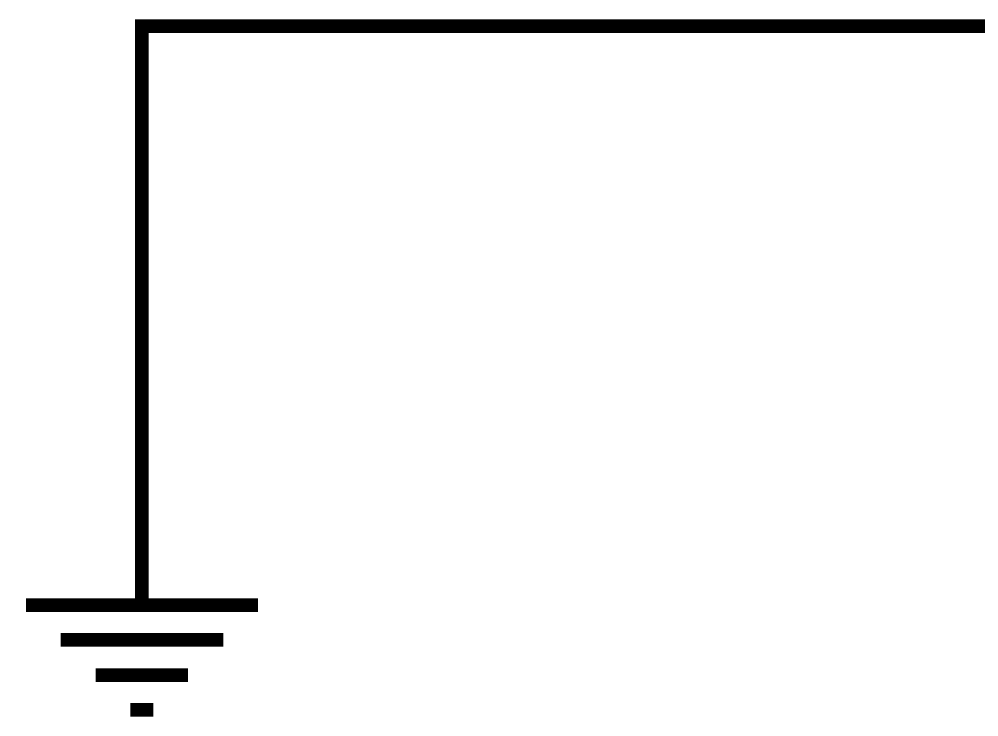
# Model space of a CAD drawing. Header units: inches. Extents: x 0 to 11.5, y 0 to 7.6.
# Drawn here: x 2.295 to 3.123, y 3.704 to 4.306 of the extents above; entities that cross this region are included whole.
import ezdxf

# ---------------------------------------------------------------- set-up
doc = ezdxf.new("R2010")
doc.units = ezdxf.units.IN
doc.header["$MEASUREMENT"] = 0
doc.layers.add('Sheet', color=255, linetype='Continuous')

msp = doc.modelspace()

# ---------------------------------------------------------------- linework, layer by layer
at = {"layer": 'Sheet'}
for points in [[(3.10077, 4.2997, 0.0118, 0.0118, 0), (2.40098, 4.2997, 0.0118, 0.0118, 0), (2.40098, 3.89968, 0.0118, 0.0118, 0)], [(3.30052, 4.2997, 0.0118, 0.0118, 0), (3.10077, 4.2997, 0.0118, 0.0118, 0)], [(2.40098, 3.89968, 0.0118, 0.0118, 0), (2.40098, 3.8, 0.0118, 0.0118, 0)], [(2.30088, 3.8, 0.0118, 0.0118, 0), (2.50107, 3.8, 0.0118, 0.0118, 0)], [(2.33087, 3.77001, 0.0118, 0.0118, 0), (2.47109, 3.77001, 0.0118, 0.0118, 0)], [(2.36085, 3.73958, 0.0118, 0.0118, 0), (2.44066, 3.73958, 0.0118, 0.0118, 0)], [(2.39084, 3.70959, 0.0118, 0.0118, 0), (2.41068, 3.70959, 0.0118, 0.0118, 0)]]:
    msp.add_lwpolyline(points, format="xyseb", dxfattribs=at)

doc.saveas('drawing.dxf')
